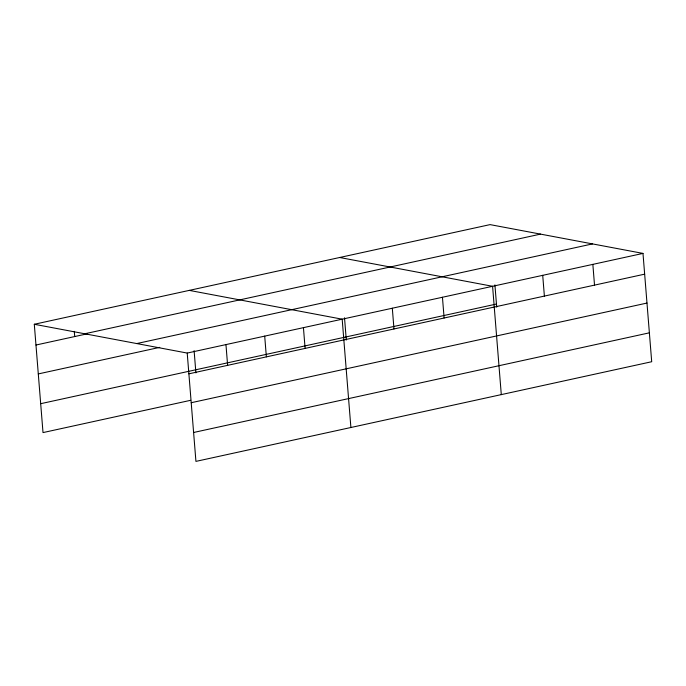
<?xml version="1.0" encoding="UTF-8"?>
<svg xmlns="http://www.w3.org/2000/svg" width="686" height="686" viewBox="0 0 686 686"><rect width="100%" height="100%" fill="white"/><g stroke="black" fill="none" stroke-linecap="round" stroke-linejoin="round"><path stroke-width="1.03" d="M34.3 324.272L490.07 224.614L642.988 253.408L651.7 361.728L195.93 461.386L187.218 353.067L34.3 324.272L43.012 432.592L190.648 400.307M84.764 333.773L540.534 234.115M35.972 345.024L87.276 333.808M136.754 343.566L592.524 243.907M38.296 373.921L159.752 347.365M187.218 353.067L642.988 253.408M40.688 403.694L496.458 304.035M188.89 373.819L644.651 274.16M191.214 402.716L646.984 303.058M193.606 432.489L649.376 332.83M339.664 257.499L492.582 286.294L501.295 394.622M189.259 290.384L342.177 319.187L350.898 427.507M592.85 264.376L594.522 285.127M542.712 275.335L544.384 296.086M494.915 284.896L496.707 307.131M442.444 297.261L444.116 318.012M392.315 308.22L393.978 328.971M344.518 317.781L346.301 340.016M303.435 327.651L305.107 348.411M264.702 336.123L266.365 356.874M225.96 344.595L227.623 365.346M194.112 350.666L195.904 372.91M74.294 331.364L74.714 336.552"/></g></svg>
